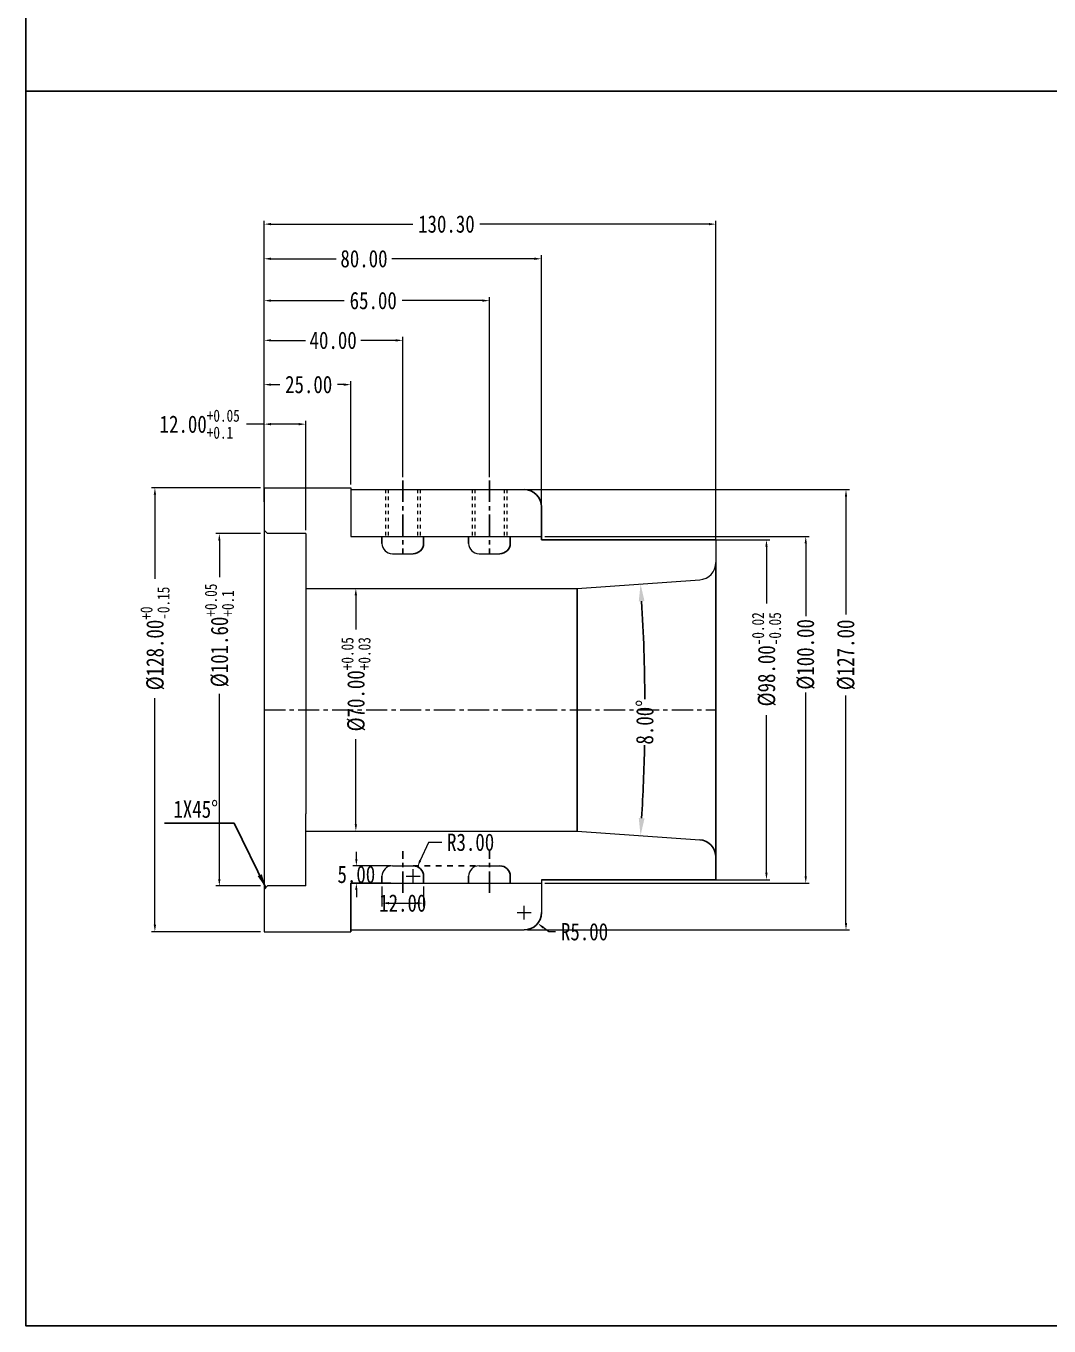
# Model space of a CAD drawing. Header units: millimetres. Extents: x -685 to 1888, y -6001 to 855.
# Drawn here: x -63 to 232.1, y -249.3 to 125.6 of the extents above; entities that cross this region are included whole.
import ezdxf

# ---------------------------------------------------------------- set-up
doc = ezdxf.new("R2010")
doc.units = ezdxf.units.MM
doc.header["$LTSCALE"] = 16.335
doc.header["$PDMODE"] = 3
doc.header["$PDSIZE"] = 0.3125
doc.linetypes.add('CENTER', pattern=[0.6, 0.375, -0.075, 0.075, -0.075])
doc.linetypes.add('HIDDEN', pattern=[0.2, 0.1, -0.1])
doc.layers.get('0').update_dxf_attribs({"linetype": 'CONTINUOUS'})
doc.layers.get('Defpoints').update_dxf_attribs({"linetype": 'CONTINUOUS'})
doc.layers.add('DEFAULT_2', color=8, linetype='HIDDEN')
doc.layers.add('screw', color=33, linetype='CONTINUOUS', lineweight=13)
doc.styles.get("Standard").update_dxf_attribs({"font": 'txt', "width": 0.8})
doc.dimstyles.new('ISO-25', dxfattribs={"dimtxt": 8, "dimasz": 6, "dimexe": 1.25, "dimexo": 0.625, "dimgap": 0, "dimtad": 1, "dimdsep": 46, "dimtxsty": 'Standard', "dimcen": 0, "dimclrd": 4, "dimclre": 4, "dimclrt": 6, "dimazin": 0, "dimtfac": 1, "dimtofl": 0, "dimtmove": 0, "dimatfit": 3, "dimfxl": 0, "dimarcsym": 0})
doc.dimstyles.get("Standard").update_dxf_attribs({"dimtxt": 0.15625, "dimasz": 0.1875, "dimexe": 0.125, "dimexo": 0.0625, "dimtad": 0, "dimtih": 1, "dimtoh": 1, "dimdsep": 46, "dimtxsty": 'Standard', "dimcen": 0.09, "dimadec": 0, "dimazin": 0, "dimtp": 0.01, "dimtm": 0.01, "dimtfac": 1, "dimtofl": 0, "dimtmove": 0, "dimatfit": 3, "dimfxl": 0, "dimtolj": 1, "dimarcsym": 0})
doc.dimstyles.new('STANDARD$0', dxfattribs={"dimscale": 2, "dimtxt": 3, "dimasz": 3, "dimexe": 1.25, "dimexo": 0.625, "dimgap": 0.5, "dimtad": 0, "dimdsep": 46, "dimlunit": 6, "dimtxsty": 'Standard', "dimblk": 'CLOSEDBLANK', "dimcen": 0, "dimclrt": 2, "dimazin": 2, "dimtfac": 2, "dimtmove": 1, "dimatfit": 3, "dimfxl": 0, "dimtolj": 1, "dimtzin": 0, "dimarcsym": 0})

# ---------------------------------------------------------------- blocks, each defined once
blk = doc.blocks.new('*D26')
at = {"color": 1, "lineweight": 0}
for p, q in [((4.69, -20.8), (-8.22, -20.8)), ((4.69, -122.4), (-8.22, -122.4))]:
    blk.add_line(p, q, dxfattribs=at)
at = {"color": 0, "lineweight": 0}
for p, q in [((-7.22, -22.8), (-7.22, -33.36)), ((-7.22, -120.4), (-7.22, -66.96))]:
    blk.add_line(p, q, dxfattribs=at)
at = {"color": 0}
for points in [[(-7.56, -22.8), (-6.89, -22.8), (-7.22, -20.8)], [(-7.56, -120.4), (-6.89, -120.4), (-7.22, -122.4)]]:
    blk.add_solid(points, dxfattribs=at)
at = {"layer": 'Defpoints', "color": 0}
for p in [(5.69, -20.8), (-7.22, -122.4), (5.69, -122.4)]:
    blk.add_point(p, dxfattribs=at)
at = {"color": 0, "lineweight": 0, "insert": (-7.22, -50.16), "char_height": 5, "attachment_point": 5, "rotation": 90}
blk.add_mtext('\\A1;%%C101.60{\\H0.7x;\\S+0.05^ +0.1;}', dxfattribs=at)
blk = doc.blocks.new('*D27')
at = {"color": 1, "lineweight": 0}
for p, q in [((5.69, -11.6), (5.69, 11.77)), ((17.69, -19.8), (17.69, 11.77))]:
    blk.add_line(p, q, dxfattribs=at)
at = {"color": 0, "lineweight": 0}
for p, q in [((5.69, 10.77), (0.58, 10.77)), ((15.69, 10.77), (7.69, 10.77))]:
    blk.add_line(p, q, dxfattribs=at)
at = {"color": 0}
for points in [[(7.69, 11.1), (7.69, 10.43), (5.69, 10.77)], [(15.69, 11.1), (15.69, 10.43), (17.69, 10.77)]]:
    blk.add_solid(points, dxfattribs=at)
at = {"layer": 'Defpoints', "color": 0}
for p in [(17.69, 10.77), (5.69, -12.6), (17.69, -20.8)]:
    blk.add_point(p, dxfattribs=at)
at = {"color": 0, "lineweight": 0, "insert": (-12.89, 10.77), "char_height": 5, "attachment_point": 5}
blk.add_mtext('\\A1;12.00{\\H0.7x;\\S+0.05^ +0.1;}', dxfattribs=at)
blk = doc.blocks.new('*D28')
at = {"color": 1, "lineweight": 0}
for p, q in [((5.69, -11.6), (5.69, 47.39)), ((70.69, -4.52), (70.69, 47.39))]:
    blk.add_line(p, q, dxfattribs=at)
at = {"color": 0, "lineweight": 0}
for p, q in [((7.69, 46.39), (28.83, 46.39)), ((68.69, 46.39), (45.5, 46.39))]:
    blk.add_line(p, q, dxfattribs=at)
at = {"color": 0}
for points in [[(7.69, 46.73), (7.69, 46.06), (5.69, 46.39)], [(68.69, 46.73), (68.69, 46.06), (70.69, 46.39)]]:
    blk.add_solid(points, dxfattribs=at)
at = {"layer": 'Defpoints', "color": 0}
for p in [(70.69, 46.39), (70.69, -5.52), (5.69, -12.6)]:
    blk.add_point(p, dxfattribs=at)
at = {"color": 0, "lineweight": 0, "insert": (37.17, 46.39), "char_height": 5, "attachment_point": 5}
blk.add_mtext('\\A1;65.00', dxfattribs=at)
blk = doc.blocks.new('*D29')
at = {"color": 1, "lineweight": 0}
for p, q in [((4.69, -7.6), (-26.81, -7.6)), ((4.69, -135.6), (-26.81, -135.6))]:
    blk.add_line(p, q, dxfattribs=at)
at = {"color": 0, "lineweight": 0}
for p, q in [((-25.81, -9.6), (-25.81, -33.82)), ((-25.81, -133.6), (-25.81, -68.29))]:
    blk.add_line(p, q, dxfattribs=at)
at = {"color": 0}
for points in [[(-26.15, -9.6), (-25.48, -9.6), (-25.81, -7.6)], [(-26.15, -133.6), (-25.48, -133.6), (-25.81, -135.6)]]:
    blk.add_solid(points, dxfattribs=at)
at = {"layer": 'Defpoints', "color": 0}
for p in [(5.69, -7.6), (-25.81, -135.6), (5.69, -135.6)]:
    blk.add_point(p, dxfattribs=at)
at = {"color": 0, "lineweight": 0, "insert": (-25.81, -51.05), "char_height": 5, "attachment_point": 5, "rotation": 90}
blk.add_mtext('\\A1;%%C128.00{\\H0.7x;\\S+0^ -0.15;}', dxfattribs=at)
blk = doc.blocks.new('*D30')
at = {"color": 1, "lineweight": 0}
for p, q in [((18.69, -36.6), (33.16, -36.6)), ((18.69, -106.6), (33.16, -106.6))]:
    blk.add_line(p, q, dxfattribs=at)
at = {"color": 0, "lineweight": 0}
for p, q in [((32.16, -38.6), (32.16, -48.46)), ((32.16, -104.6), (32.16, -80.06))]:
    blk.add_line(p, q, dxfattribs=at)
at = {"color": 0}
for points in [[(31.82, -38.6), (32.49, -38.6), (32.16, -36.6)], [(31.82, -104.6), (32.49, -104.6), (32.16, -106.6)]]:
    blk.add_solid(points, dxfattribs=at)
at = {"layer": 'Defpoints', "color": 0}
for p in [(17.69, -36.6), (17.69, -106.6), (32.16, -106.6)]:
    blk.add_point(p, dxfattribs=at)
at = {"color": 0, "lineweight": 0, "insert": (32.16, -64.26), "char_height": 5, "attachment_point": 5, "rotation": 90}
blk.add_mtext('\\A1;%%C70.00{\\H0.7x;\\S+0.05^ +0.03;}', dxfattribs=at)
blk = doc.blocks.new('*D31')
at = {"color": 1, "lineweight": 0}
for p, q in [((39.69, -122.6), (39.69, -128.37)), ((51.69, -122.6), (51.69, -128.37))]:
    blk.add_line(p, q, dxfattribs=at)
at = {"color": 0, "lineweight": 0}
blk.add_line((41.69, -127.37), (49.69, -127.37), dxfattribs=at)
at = {"color": 0}
for points in [[(41.69, -127.04), (41.69, -127.71), (39.69, -127.37)], [(49.69, -127.04), (49.69, -127.71), (51.69, -127.37)]]:
    blk.add_solid(points, dxfattribs=at)
at = {"layer": 'Defpoints', "color": 0}
for p in [(39.69, -121.6), (51.69, -121.6), (51.69, -127.37)]:
    blk.add_point(p, dxfattribs=at)
at = {"color": 0, "lineweight": 0, "insert": (45.69, -127.37), "char_height": 5, "attachment_point": 5}
blk.add_mtext('\\A1;12.00', dxfattribs=at)
blk = doc.blocks.new('*D32')
at = {"color": 0, "lineweight": 0}
for p, q in [((53.1, -109.83), (50.75, -115.05)), ((56.93, -109.83), (53.1, -109.83))]:
    blk.add_line(p, q, dxfattribs=at)
at = {"color": 1, "lineweight": 0}
for p, q in [((46.69, -119.6), (50.69, -119.6)), ((48.69, -121.6), (48.69, -117.6))]:
    blk.add_line(p, q, dxfattribs=at)
at = {"color": 0}
blk.add_solid([(50.44, -114.91), (51.05, -115.18), (49.93, -116.87)], dxfattribs=at)
at = {"layer": 'Defpoints', "color": 0}
for p in [(48.69, -119.6), (49.93, -116.87)]:
    blk.add_point(p, dxfattribs=at)
at = {"color": 0, "lineweight": 0, "insert": (65.27, -109.83), "char_height": 5, "attachment_point": 5}
blk.add_mtext('\\A1;R3.00', dxfattribs=at)
blk = doc.blocks.new('*D59')
at = {"color": 1, "lineweight": 0}
for p, q in [((5.69, -11.6), (5.69, 23.17)), ((30.69, -6.6), (30.69, 23.17))]:
    blk.add_line(p, q, dxfattribs=at)
at = {"color": 0, "lineweight": 0}
for p, q in [((7.69, 22.17), (10.22, 22.17)), ((28.69, 22.17), (26.89, 22.17))]:
    blk.add_line(p, q, dxfattribs=at)
at = {"color": 0}
for points in [[(7.69, 22.5), (7.69, 21.83), (5.69, 22.17)], [(28.69, 22.5), (28.69, 21.83), (30.69, 22.17)]]:
    blk.add_solid(points, dxfattribs=at)
at = {"layer": 'Defpoints', "color": 0}
for p in [(5.69, 22.17), (30.69, -7.6), (5.69, -12.6)]:
    blk.add_point(p, dxfattribs=at)
at = {"color": 0, "lineweight": 0, "insert": (18.55, 22.17), "char_height": 5, "attachment_point": 5}
blk.add_mtext('\\A1;25.00', dxfattribs=at)
blk = doc.blocks.new('*D60')
at = {"color": 1, "lineweight": 0}
for p, q in [((5.69, 4.08), (5.69, 35.93)), ((45.69, -4.52), (45.69, 35.93))]:
    blk.add_line(p, q, dxfattribs=at)
at = {"color": 0, "lineweight": 0}
for p, q in [((7.69, 34.93), (17.61, 34.93)), ((43.69, 34.93), (33.61, 34.93))]:
    blk.add_line(p, q, dxfattribs=at)
at = {"color": 0}
for points in [[(7.69, 35.26), (7.69, 34.6), (5.69, 34.93)], [(43.69, 35.26), (43.69, 34.6), (45.69, 34.93)]]:
    blk.add_solid(points, dxfattribs=at)
at = {"layer": 'Defpoints', "color": 0}
for p in [(5.69, 34.93), (5.69, 3.08), (45.69, -5.52)]:
    blk.add_point(p, dxfattribs=at)
at = {"color": 0, "lineweight": 0, "insert": (25.61, 34.93), "char_height": 5, "attachment_point": 5}
blk.add_mtext('\\A1;40.00', dxfattribs=at)
blk = doc.blocks.new('*D33')
at = {"color": 1, "lineweight": 0}
for p, q in [((81.69, -8.1), (174.55, -8.1)), ((81.69, -135.1), (174.55, -135.1))]:
    blk.add_line(p, q, dxfattribs=at)
at = {"color": 0, "lineweight": 0}
for p, q in [((173.55, -10.1), (173.55, -44.1)), ((173.55, -133.1), (173.55, -67.44))]:
    blk.add_line(p, q, dxfattribs=at)
at = {"color": 0}
for points in [[(173.22, -10.1), (173.88, -10.1), (173.55, -8.1)], [(173.22, -133.1), (173.88, -133.1), (173.55, -135.1)]]:
    blk.add_solid(points, dxfattribs=at)
at = {"layer": 'Defpoints', "color": 0}
for p in [(80.69, -8.1), (80.69, -135.1), (173.55, -135.1)]:
    blk.add_point(p, dxfattribs=at)
at = {"color": 0, "lineweight": 0, "insert": (173.55, -55.77), "char_height": 5, "attachment_point": 5, "rotation": 90}
blk.add_mtext('\\A1;%%c127.00', dxfattribs=at)
blk = doc.blocks.new('*D34')
at = {"color": 0, "lineweight": 0}
for p, q in [((32.3, -114.6), (32.3, -112.6)), ((32.3, -123.6), (32.3, -125.6))]:
    blk.add_line(p, q, dxfattribs=at)
at = {"color": 1, "lineweight": 0}
for p, q in [((42.26, -116.6), (31.3, -116.6)), ((42.26, -121.6), (31.3, -121.6))]:
    blk.add_line(p, q, dxfattribs=at)
at = {"color": 0}
for points in [[(31.96, -114.6), (32.63, -114.6), (32.3, -116.6)], [(31.96, -123.6), (32.63, -123.6), (32.3, -121.6)]]:
    blk.add_solid(points, dxfattribs=at)
at = {"layer": 'Defpoints', "color": 0}
for p in [(43.26, -116.6), (32.3, -121.6), (43.26, -121.6)]:
    blk.add_point(p, dxfattribs=at)
at = {"color": 0, "lineweight": 0, "insert": (32.3, -119.1), "char_height": 5, "attachment_point": 5}
blk.add_mtext('\\A1;5.00', dxfattribs=at)
blk = doc.blocks.new('*D61')
at = {"color": 1, "lineweight": 0}
for p, q in [((78.69, -130.1), (82.69, -130.1)), ((80.69, -132.1), (80.69, -128.1))]:
    blk.add_line(p, q, dxfattribs=at)
at = {"color": 0, "lineweight": 0}
for p, q in [((87.79, -135.64), (86.21, -134.41)), ((89.79, -135.64), (87.79, -135.64))]:
    blk.add_line(p, q, dxfattribs=at)
at = {"color": 0}
blk.add_solid([(86.41, -134.15), (86, -134.68), (84.63, -133.18)], dxfattribs=at)
at = {"layer": 'Defpoints', "color": 0}
for p in [(80.69, -130.1), (84.63, -133.18)]:
    blk.add_point(p, dxfattribs=at)
at = {"color": 0, "lineweight": 0, "insert": (98.12, -135.64), "char_height": 5, "attachment_point": 5}
blk.add_mtext('\\A1;R5.00', dxfattribs=at)
blk = doc.blocks.new('*D35')
at = {"color": 1, "lineweight": 0}
for p, q in [((129.85, -22.6), (151.61, -22.6)), ((127.82, -120.6), (151.61, -120.6))]:
    blk.add_line(p, q, dxfattribs=at)
at = {"color": 0, "lineweight": 0}
for p, q in [((150.61, -24.6), (150.61, -40.93)), ((150.61, -118.6), (150.61, -73.19))]:
    blk.add_line(p, q, dxfattribs=at)
at = {"color": 0}
for points in [[(150.27, -24.6), (150.94, -24.6), (150.61, -22.6)], [(150.27, -118.6), (150.94, -118.6), (150.61, -120.6)]]:
    blk.add_solid(points, dxfattribs=at)
at = {"layer": 'Defpoints', "color": 0}
for p in [(128.85, -22.6), (126.82, -120.6), (150.61, -120.6)]:
    blk.add_point(p, dxfattribs=at)
at = {"color": 0, "lineweight": 0, "insert": (150.61, -57.06), "char_height": 5, "attachment_point": 5, "rotation": 90}
blk.add_mtext('\\A1;%%C98.00{\\H0.7x;\\S-0.02^ -0.05;}', dxfattribs=at)
blk = doc.blocks.new('*D36')
at = {"color": 1, "lineweight": 0}
for p, q in [((5.69, -11.6), (5.69, 69.45)), ((135.99, -22.44), (135.99, 69.45))]:
    blk.add_line(p, q, dxfattribs=at)
at = {"color": 0, "lineweight": 0}
for p, q in [((7.69, 68.45), (48.61, 68.45)), ((133.99, 68.45), (67.95, 68.45))]:
    blk.add_line(p, q, dxfattribs=at)
at = {"color": 0}
for points in [[(7.69, 68.79), (7.69, 68.12), (5.69, 68.45)], [(133.99, 68.79), (133.99, 68.12), (135.99, 68.45)]]:
    blk.add_solid(points, dxfattribs=at)
at = {"layer": 'Defpoints', "color": 0}
for p in [(135.99, 68.45), (5.69, -12.6), (135.99, -23.44)]:
    blk.add_point(p, dxfattribs=at)
at = {"color": 0, "lineweight": 0, "insert": (58.28, 68.45), "char_height": 5, "attachment_point": 5}
blk.add_mtext('\\A1;130.30', dxfattribs=at)
blk = doc.blocks.new('*D37')
at = {"color": 1, "lineweight": 0}
for p, q in [((86.69, -21.6), (162.94, -21.6)), ((86.69, -121.6), (162.94, -121.6))]:
    blk.add_line(p, q, dxfattribs=at)
at = {"color": 0, "lineweight": 0}
for p, q in [((161.94, -23.6), (161.94, -44.63)), ((161.94, -119.6), (161.94, -66.63))]:
    blk.add_line(p, q, dxfattribs=at)
at = {"color": 0}
for points in [[(161.61, -23.6), (162.27, -23.6), (161.94, -21.6)], [(161.61, -119.6), (162.27, -119.6), (161.94, -121.6)]]:
    blk.add_solid(points, dxfattribs=at)
at = {"layer": 'Defpoints', "color": 0}
for p in [(85.69, -21.6), (85.69, -121.6), (161.94, -121.6)]:
    blk.add_point(p, dxfattribs=at)
at = {"color": 0, "lineweight": 0, "insert": (161.94, -55.63), "char_height": 5, "attachment_point": 5, "rotation": 90}
blk.add_mtext('\\A1;%%c100.00', dxfattribs=at)
blk = doc.blocks.new('*D62')
at = {"color": 1, "lineweight": 0}
for p, q in [((5.69, 50.56), (5.69, 59.46)), ((85.69, -12.1), (85.69, 59.46))]:
    blk.add_line(p, q, dxfattribs=at)
at = {"color": 0, "lineweight": 0}
for p, q in [((7.69, 58.46), (26.5, 58.46)), ((83.69, 58.46), (42.5, 58.46))]:
    blk.add_line(p, q, dxfattribs=at)
at = {"color": 0}
for points in [[(7.69, 58.8), (7.69, 58.13), (5.69, 58.46)], [(83.69, 58.8), (83.69, 58.13), (85.69, 58.46)]]:
    blk.add_solid(points, dxfattribs=at)
at = {"layer": 'Defpoints', "color": 0}
for p in [(5.69, 58.46), (5.69, 49.56), (85.69, -13.1)]:
    blk.add_point(p, dxfattribs=at)
at = {"color": 0, "lineweight": 0, "insert": (34.5, 58.46), "char_height": 5, "attachment_point": 5}
blk.add_mtext('\\A1;80.00', dxfattribs=at)
blk = doc.blocks.new('*D63')
at = {"color": 4, "lineweight": -2}
for start, end in [(0.3409, 3.4492), (356.5508, 358.8719)]:
    blk.add_arc((-404.53, -71.6), 520.07, start, end, dxfattribs=at)
at = {"color": 4}
for points in [[(113.77, -40.37), (115.43, -40.26), (114.28, -35.33)], [(115.43, -102.95), (113.77, -102.84), (114.28, -107.88)]]:
    blk.add_solid(points, dxfattribs=at)
at = {"layer": 'Defpoints', "color": 0}
for p in [(95.99, -36.6), (131.34, -34.13), (115.4, -59.5), (95.99, -106.6), (131.34, -109.08)]:
    blk.add_point(p, dxfattribs=at)
at = {"color": 6, "insert": (115.53, -75.18), "char_height": 5, "attachment_point": 5, "rotation": 89.6064}
blk.add_mtext('\\A1;8.00°', dxfattribs=at)

msp = doc.modelspace()

# ---------------------------------------------------------------- linework, layer by layer
at = {"ltscale": 0.5}
for p, q in [((-62.999, 106.775), (439.125, 106.775)), ((135.992, -120.604), (135.992, -114.064))]:
    msp.add_line(p, q, dxfattribs=at)
at = {"color": 1, "linetype": 'CENTER'}
for p, q in [((45.692, -5.523), (45.692, -26.604)), ((70.692, -5.523), (70.692, -26.604)), ((45.692, -124.35), (45.692, -112.373)), ((70.692, -124.35), (70.692, -112.373))]:
    msp.add_line(p, q, dxfattribs=at)
at = {"lineweight": 0}
for p, q in [((5.692, -7.604), (30.692, -7.604)), ((5.692, -7.604), (5.692, -19.804)), ((30.692, -7.604), (30.692, -21.604)), ((30.692, -8.104), (80.692, -8.104)), ((5.692, -19.804), (6.692, -20.804)), ((5.692, -19.804), (5.692, -135.604)), ((17.692, -20.804), (6.692, -20.804)), ((17.692, -20.804), (17.692, -41.604)), ((30.692, -21.604), (85.692, -21.604)), ((135.992, -22.604), (135.992, -29.145)), ((42.692, -26.604), (48.692, -26.604)), ((67.692, -26.604), (73.692, -26.604)), ((17.692, -36.604), (95.992, -36.604)), ((95.992, -36.604), (131.341, -34.132)), ((17.692, -41.604), (17.692, -101.604)), ((17.692, -122.404), (17.692, -101.604)), ((17.692, -106.604), (95.992, -106.604)), ((95.992, -106.604), (131.341, -109.076)), ((42.692, -116.604), (48.692, -116.604)), ((67.692, -116.604), (73.692, -116.604)), ((6.692, -122.404), (5.692, -123.404)), ((5.692, -123.404), (5.692, -130.604)), ((17.692, -122.404), (6.692, -122.404)), ((30.692, -121.604), (85.692, -121.604)), ((85.692, -120.604), (85.692, -130.104)), ((5.692, -135.604), (30.692, -135.604)), ((30.692, -135.104), (80.692, -135.104))]:
    msp.add_line(p, q, dxfattribs=at)
for p, q in [((85.692, -13.104), (85.692, -22.604)), ((39.692, -21.604), (39.692, -23.604)), ((51.692, -21.604), (51.692, -23.604)), ((64.692, -21.604), (64.692, -23.604)), ((76.692, -21.604), (76.692, -23.604)), ((135.992, -22.604), (85.692, -22.604)), ((135.992, -29.145), (135.992, -114.064)), ((95.992, -106.604), (95.992, -36.604)), ((39.692, -121.604), (39.692, -119.604)), ((51.692, -121.604), (51.692, -119.604)), ((64.692, -121.604), (64.692, -119.604)), ((76.692, -119.604), (76.692, -121.604)), ((30.692, -121.604), (30.692, -135.604)), ((135.992, -120.604), (85.692, -120.604))]:
    msp.add_line(p, q)
at = {"color": 1, "linetype": 'CENTER', "lineweight": 0}
msp.add_line((5.692, -71.604), (135.992, -71.604), dxfattribs=at)
msp.add_line((5.692, -71.604), (135.992, -71.604), dxfattribs=at)
at = {"ltscale": 0.5}
msp.add_lwpolyline([(-62.999, 436.4), (818.69, 436.4), (818.69, -249.313), (-62.999, -249.313)], close=True, dxfattribs=at)
for centre, radius, start, end in [((80.692, -13.104), 5, 0, 90), ((48.692, -23.604), 3, 270, 0), ((73.692, -23.604), 3, 270, 0), ((48.692, -119.604), 3, 0, 90), ((73.692, -119.604), 3, 0, 90), ((80.692, -130.104), 5, 270, 0)]:
    msp.add_arc(centre, radius, start, end)
at = {"lineweight": 0}
for centre, radius, start, end in [((42.692, -23.604), 3, 180, 270), ((67.692, -23.604), 3, 180, 270), ((130.992, -29.145), 5, 274, 0), ((42.692, -119.604), 3, 90, 180), ((67.692, -119.604), 3, 90, 180)]:
    msp.add_arc(centre, radius, start, end, dxfattribs=at)
at = {"ltscale": 0.5}
msp.add_arc((130.992, -114.064), 5, 0, 86, dxfattribs=at)
at = {"layer": 'DEFAULT_2', "color": 8, "linetype": 'HIDDEN'}
msp.add_line((48.692, -116.604), (67.692, -116.604), dxfattribs=at)
at = {"layer": 'screw', "color": 92, "linetype": 'HIDDEN', "ltscale": 0.621977}
for p, q in [((40.692, -8.104), (40.692, -21.604)), ((50.692, -8.104), (50.692, -21.604)), ((65.692, -8.104), (65.692, -21.604)), ((75.692, -8.104), (75.692, -21.604))]:
    msp.add_line(p, q, dxfattribs=at)
at = {"layer": 'screw', "linetype": 'HIDDEN', "ltscale": 0.621977}
for p, q in [((41.442, -8.104), (41.442, -21.604)), ((49.942, -8.104), (49.942, -21.604)), ((66.442, -8.104), (66.442, -21.604)), ((74.942, -8.104), (74.942, -21.604))]:
    msp.add_line(p, q, dxfattribs=at)

# ---------------------------------------------------------------- texts
at = {"insert": (-20.476, -97.762), "char_height": 5, "width": 18.00079, "attachment_point": 1}
msp.add_mtext('{\\fSimSun|b0|i0|c134|p2;1X45%%D}', dxfattribs=at)

# ---------------------------------------------------------------- dimensions: what is measured, and where the dimension line sits
at = {"lineweight": 0}
for base, p1, p2, dimstyle, override, picture, middle in [((135.992, 68.454), (5.692, -12.604), (135.992, -23.436), 'Standard', {"dimtxt": 5, "dimasz": 2, "dimexe": 1, "dimexo": 1, "dimgap": 1, "dimzin": 0, "dimdsep": 0, "dimcen": 2, "dimclre": 1, "dimtol": 0, "dimtp": 0, "dimtm": 0, "dimtzin": 0, "dimlwd": 0, "dimlwe": 0}, '*D36', (58.28, 68.454)), ((5.692, 58.464), (85.692, -13.104), (5.692, 49.557), 'STANDARD$0', {"dimscale": 1, "dimtxt": 5, "dimasz": 2, "dimexe": 1, "dimexo": 1, "dimgap": 1, "dimtih": 1, "dimtoh": 1, "dimzin": 0, "dimdsep": 0, "dimlunit": 2, "dimcen": 2, "dimclre": 1, "dimclrt": 0, "dimadec": 0, "dimazin": 0, "dimtfac": 1, "dimtofl": 0, "dimtmove": 0, "dimlwd": 0, "dimlwe": 0}, '*D62', (34.501, 58.464)), ((70.692, 46.392), (5.692, -12.604), (70.692, -5.523), 'Standard', {"dimtxt": 5, "dimasz": 2, "dimexe": 1, "dimexo": 1, "dimgap": 1, "dimzin": 0, "dimdsep": 0, "dimcen": 2, "dimclre": 1, "dimtol": 0, "dimtp": 0, "dimtm": 0, "dimtzin": 0, "dimlwd": 0, "dimlwe": 0}, '*D28', (37.166, 46.392)), ((5.692, 34.929), (45.692, -5.523), (5.692, 3.081), 'Standard', {"dimtxt": 5, "dimasz": 2, "dimexe": 1, "dimexo": 1, "dimgap": 1, "dimzin": 0, "dimdsep": 0, "dimcen": 2, "dimclre": 1, "dimtol": 0, "dimtp": 0, "dimtm": 0, "dimtzin": 0, "dimlwd": 0, "dimlwe": 0}, '*D60', (25.606, 34.929)), ((5.692, 22.167), (30.692, -7.604), (5.692, -12.604), 'Standard', {"dimtxt": 5, "dimasz": 2, "dimexe": 1, "dimexo": 1, "dimgap": 1, "dimzin": 0, "dimdsep": 0, "dimcen": 2, "dimclre": 1, "dimtol": 0, "dimtp": 0, "dimtm": 0, "dimtzin": 0, "dimlwd": 0, "dimlwe": 0}, '*D59', (18.552, 22.167)), ((51.692, -127.373), (39.692, -121.604), (51.692, -121.604), 'Standard', {"dimtxt": 5, "dimasz": 2, "dimexe": 1, "dimexo": 1, "dimgap": 1, "dimzin": 0, "dimdsep": 0, "dimcen": 2, "dimclre": 1, "dimtol": 0, "dimtp": 0, "dimtm": 0, "dimtzin": 0, "dimlwd": 0, "dimlwe": 0}, '*D31', (45.692, -127.373))]:
    dim = msp.add_linear_dim(base=base, p1=p1, p2=p2, dimstyle=dimstyle, override=override, dxfattribs=at)
    dim.commit()
    dim.dimension.update_dxf_attribs({"geometry": picture, "text_midpoint": middle, "dimtype": 160})
dim = msp.add_linear_dim(base=(17.692, 10.767), p1=(5.692, -12.604), p2=(17.692, -20.804), text='<>{\\H0.7x;\\S+0.05^ +0.1;}', dimstyle='Standard', override={"dimtxt": 5, "dimasz": 2, "dimexe": 1, "dimexo": 1, "dimgap": 1, "dimzin": 0, "dimdsep": 0, "dimcen": 2, "dimclre": 1, "dimtol": 0, "dimtp": 0, "dimtm": 0, "dimtzin": 0, "dimlwd": 0, "dimlwe": 0}, dxfattribs=at)
dim.commit()
dim.dimension.update_dxf_attribs({"geometry": '*D27', "text_midpoint": (-12.891, 10.767), "dimtype": 160})
for base, p1, p2, text, dimstyle, override, picture, middle in [((-25.815, -135.604), (5.692, -7.604), (5.692, -135.604), '%%C<>{\\H0.7x;\\S+0^ -0.15;}', 'STANDARD$0', {"dimscale": 1, "dimtxt": 5, "dimasz": 2, "dimexe": 1, "dimexo": 1, "dimgap": 1, "dimzin": 0, "dimdsep": 0, "dimlunit": 2, "dimcen": 2, "dimclre": 1, "dimclrt": 0, "dimadec": 0, "dimazin": 0, "dimtfac": 1, "dimtofl": 0, "dimtmove": 0, "dimlwd": 0, "dimlwe": 0}, '*D29', (-25.815, -51.052)), ((173.55, -135.104), (80.692, -8.104), (80.692, -135.104), '%%c<>', 'Standard', {"dimtxt": 5, "dimasz": 2, "dimexe": 1, "dimexo": 1, "dimgap": 1, "dimtih": 0, "dimtoh": 0, "dimzin": 0, "dimdsep": 0, "dimcen": 2, "dimclre": 1, "dimtol": 0, "dimlim": 0, "dimtp": 0, "dimtm": 0, "dimtzin": 0, "dimlwd": 0, "dimlwe": 0}, '*D33', (173.55, -55.769)), ((-7.222, -122.404), (5.692, -20.804), (5.692, -122.404), '%%C<>{\\H0.7x;\\S+0.05^ +0.1;}', 'STANDARD$0', {"dimscale": 1, "dimtxt": 5, "dimasz": 2, "dimexe": 1, "dimexo": 1, "dimgap": 1, "dimzin": 0, "dimdsep": 0, "dimlunit": 2, "dimcen": 2, "dimclre": 1, "dimclrt": 0, "dimadec": 0, "dimazin": 0, "dimtfac": 1, "dimtofl": 0, "dimtmove": 0, "dimlwd": 0, "dimlwe": 0}, '*D26', (-7.222, -50.157)), ((161.939, -121.604), (85.692, -21.604), (85.692, -121.604), '%%c<>', 'STANDARD$0', {"dimscale": 1, "dimtxt": 5, "dimasz": 2, "dimexe": 1, "dimexo": 1, "dimgap": 1, "dimzin": 0, "dimdsep": 0, "dimlunit": 2, "dimcen": 2, "dimclre": 1, "dimclrt": 0, "dimadec": 0, "dimazin": 0, "dimtfac": 1, "dimtofl": 0, "dimtmove": 0, "dimlwd": 0, "dimlwe": 0}, '*D37', (161.939, -55.633)), ((150.605, -120.604), (128.847, -22.604), (126.824, -120.604), '%%C<>{\\H0.7x;\\S-0.02^ -0.05;}', 'STANDARD$0', {"dimscale": 1, "dimtxt": 5, "dimasz": 2, "dimexe": 1, "dimexo": 1, "dimgap": 1, "dimzin": 0, "dimdsep": 0, "dimlunit": 2, "dimcen": 2, "dimclre": 1, "dimclrt": 0, "dimadec": 0, "dimazin": 0, "dimtfac": 1, "dimtofl": 0, "dimtmove": 0, "dimlwd": 0, "dimlwe": 0}, '*D35', (150.605, -57.061)), ((32.158, -106.604), (17.692, -36.604), (17.692, -106.604), '%%C<>{\\H0.7x;\\S+0.05^ +0.03;}', 'STANDARD$0', {"dimscale": 1, "dimtxt": 5, "dimasz": 2, "dimexe": 1, "dimexo": 1, "dimgap": 1, "dimzin": 0, "dimdsep": 0, "dimlunit": 2, "dimcen": 2, "dimclre": 1, "dimclrt": 0, "dimadec": 0, "dimazin": 0, "dimtfac": 1, "dimtofl": 0, "dimtmove": 0, "dimlwd": 0, "dimlwe": 0}, '*D30', (32.158, -64.258))]:
    dim = msp.add_linear_dim(base=base, p1=p1, p2=p2, angle=90, text=text, dimstyle=dimstyle, override=override, dxfattribs=at)
    dim.commit()
    dim.dimension.update_dxf_attribs({"geometry": picture, "text_midpoint": middle, "dimtype": 160})
dim = msp.add_angular_dim_2l(base=(115.403, -59.503), line1=((95.992, -106.604), (131.341, -109.076)), line2=((95.992, -36.604), (131.341, -34.132)), dimstyle='Standard', override={"dimtxt": 5, "dimasz": 5, "dimexe": 0, "dimexo": 0, "dimgap": 0, "dimtih": 0, "dimtoh": 0, "dimzin": 0, "dimcen": 0, "dimclrd": 4, "dimclre": 4, "dimclrt": 6, "dimadec": 2, "dimtp": 0, "dimtm": 0, "dimtzin": 0})
dim.commit()
dim.dimension.update_dxf_attribs({"geometry": '*D63', "text_midpoint": (115.531, -75.177), "dimtype": 162})
dim = msp.add_radius_dim(center=(48.692, -119.604), mpoint=(49.926, -116.87), dimstyle='Standard', override={"dimtxt": 5, "dimasz": 2, "dimexe": 1, "dimexo": 1, "dimgap": 1, "dimzin": 0, "dimdsep": 0, "dimcen": 2, "dimclre": 1, "dimtol": 0, "dimtp": 0, "dimtm": 0, "dimtzin": 0, "dimlwd": 0, "dimlwe": 0}, dxfattribs=at)
dim.commit()
dim.dimension.update_dxf_attribs({"geometry": '*D32', "text_midpoint": (65.266, -109.834), "dimtype": 164})
dim = msp.add_linear_dim(base=(32.295, -121.604), p1=(43.265, -116.604), p2=(43.265, -121.604), angle=90, dimstyle='Standard', override={"dimtxt": 5, "dimasz": 2, "dimexe": 1, "dimexo": 1, "dimgap": 1, "dimzin": 0, "dimdsep": 0, "dimcen": 2, "dimclre": 1, "dimtol": 0, "dimtp": 0, "dimtm": 0, "dimtzin": 0, "dimlwd": 0, "dimlwe": 0}, dxfattribs=at)
dim.commit()
dim.dimension.update_dxf_attribs({"geometry": '*D34', "text_midpoint": (32.295, -119.104), "dimtype": 160})
dim = msp.add_radius_dim(center=(80.692, -130.104), mpoint=(84.633, -133.182), dimstyle='Standard', override={"dimtxt": 5, "dimasz": 2, "dimexe": 1, "dimexo": 1, "dimgap": 1, "dimzin": 0, "dimdsep": 0, "dimcen": 2, "dimclre": 1, "dimtol": 0, "dimtp": 0, "dimtm": 0, "dimtzin": 0, "dimlwd": 0, "dimlwe": 0}, dxfattribs=at)
dim.commit()
dim.dimension.update_dxf_attribs({"geometry": '*D61', "text_midpoint": (98.119, -135.644)})

# ---------------------------------------------------------------- leaders
msp.add_leader([(6.192, -122.904), (-2.942, -104.258), (-23.064, -104.258)], dimstyle='ISO-25', override={"dimtxt": 4.5, "dimasz": 4, "dimexe": 0, "dimexo": 0, "dimgap": 0, "dimtad": 0, "dimdsep": 46, "dimclrd": 256, "dimclre": 3, "dimclrt": 6, "dimtofl": 0})

doc.saveas('drawing.dxf')
